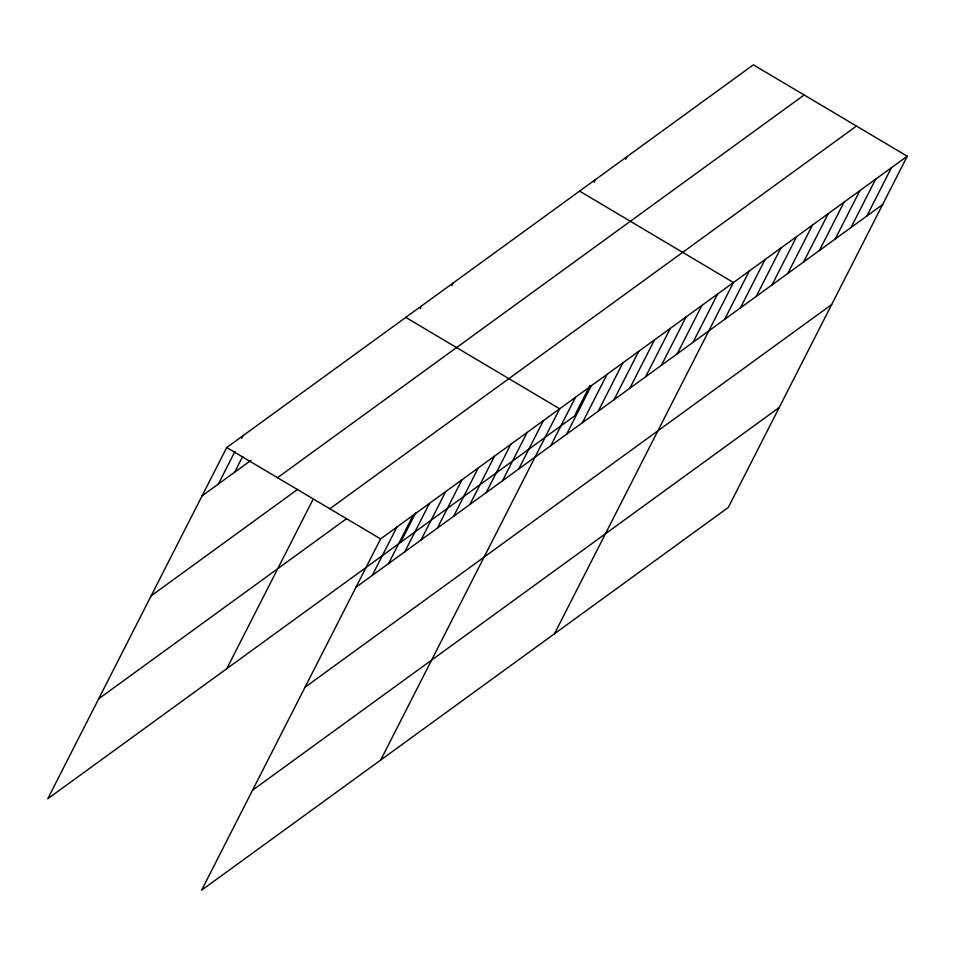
<?xml version="1.0" encoding="UTF-8"?>
<svg xmlns="http://www.w3.org/2000/svg" width="955" height="955" viewBox="0 0 955 955"><rect width="100%" height="100%" fill="white"/><g stroke="black" fill="none" stroke-linecap="round" stroke-linejoin="round"><path stroke-width="1.43" d="M907.25 156.226L380.591 538.918L201.624 890.179L728.283 507.475L907.25 156.226L753.376 64.821L226.717 447.525L47.75 798.774L574.409 416.082L590.071 385.319M218.373 484.042L235.014 451.381M241.675 438.309L243 435.695M234.644 472.212L242.63 456.538M226.813 668.655L312.727 500.038M420.248 308.537L421.585 305.922M451.846 285.581L453.183 282.966M372.235 575.435L396.874 527.1M388.518 563.605L413.157 515.27M400.611 542.368L415.628 512.895M404.801 551.787L429.428 503.44M594.046 182.25L595.383 179.636M421.071 539.957L445.71 491.61M437.354 528.127L461.981 479.78M625.644 159.282L626.981 156.668M453.637 516.297L478.264 467.95M469.908 504.467L494.547 456.12M486.19 492.637L510.818 444.29M502.473 480.807L527.1 432.46M518.744 468.977L543.383 420.63M380.687 760.061L559.654 408.8L405.78 317.406M550.82 445.663L575.459 397.328M566.625 434.191L591.252 385.844M582.419 422.707L607.058 374.36M598.224 411.223L622.851 362.876M614.017 399.739L638.656 351.404M629.823 388.267L654.462 339.92M645.628 376.783L670.255 328.436M661.421 365.299L686.06 316.953M677.226 353.816L701.853 305.481M693.02 342.344L717.659 293.997M554.485 633.762L733.452 282.513L579.578 191.119M724.618 319.376L749.257 271.029M740.423 307.892L765.051 259.545M756.217 296.42L780.856 248.073M772.022 284.936L796.649 236.589M787.815 273.452L812.454 225.105M803.621 261.968L828.248 213.622M819.414 250.485L844.053 202.15M835.219 239.013L859.846 190.666M851.012 227.529L875.651 179.182M866.818 216.045L891.445 167.698M202.09 495.872L250.926 460.382M277.499 477.691L804.158 94.987M151.153 595.836L297.662 489.366M329.821 508.764L856.468 126.06M98.687 698.821L346.581 518.672M355.964 587.265L882.623 204.561M305.027 687.23L831.686 304.526M252.55 790.215L779.208 407.51M226.717 447.525L380.591 538.918"/></g></svg>
